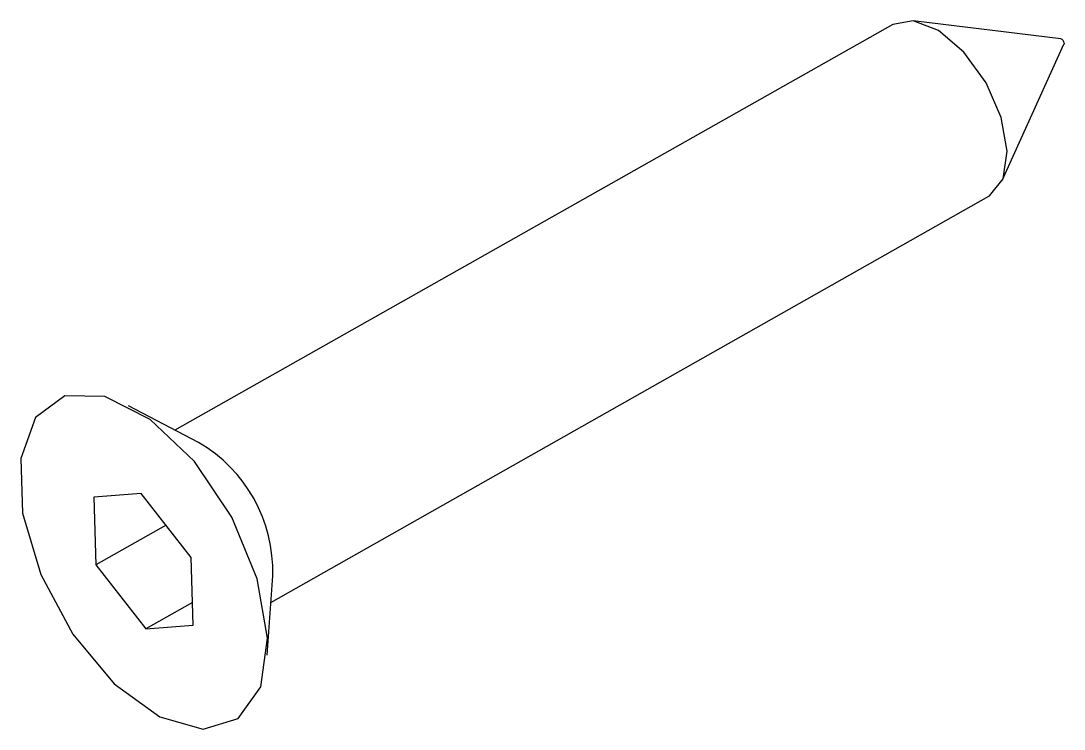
# Model space of a CAD drawing. Extents: x 0 to 188, y 0 to 216.
# Drawn here: x 66.72 to 69.619, y 71.068 to 73.035 of the extents above; entities that cross this region are included whole.
import ezdxf

# ---------------------------------------------------------------- set-up
doc = ezdxf.new("R2010")
doc.units = 0
doc.layers.get('0').update_dxf_attribs({"linetype": 'CONTINUOUS'})

msp = doc.modelspace()

# ---------------------------------------------------------------- linework, layer by layer
at = {"color": 7, "linetype": 'CONTINUOUS'}
for p, q in [((69.1431, 73.0249), (67.1481, 71.8979)), ((69.6099, 72.9847), (69.1995, 73.0348)), ((69.4468, 72.591), (69.6182, 72.9699)), ((67.4145, 71.4195), (69.409, 72.5476)), ((67.2134, 71.8639), (67.0189, 71.9652)), ((67.0546, 71.7222), (66.9224, 71.7118)), ((67.1929, 71.5444), (67.0546, 71.7222)), ((66.9224, 71.7118), (66.9285, 71.5236)), ((67.1234, 71.6338), (66.9285, 71.5236)), ((67.1989, 71.3561), (67.1929, 71.5444)), ((66.9285, 71.5236), (67.0667, 71.3458)), ((67.4042, 71.2734), (67.4197, 71.4934)), ((67.1969, 71.4194), (67.0667, 71.3458)), ((67.0667, 71.3458), (67.1989, 71.3561))]:
    msp.add_line(p, q, dxfattribs=at)
for points in [[(69.4605, 72.6726), (69.4439, 72.7662), (69.4017, 72.8629), (69.3404, 72.9479), (69.2692, 73.0082), (69.1992, 73.0348), (69.1431, 73.0249)], [(69.6186, 72.9726), (69.6183, 72.9701), (69.6182, 72.9699)], [(69.409, 72.5476), (69.4112, 72.5489), (69.449, 72.5963), (69.4605, 72.6726)], [(67.405, 71.3207), (67.3769, 71.4851), (67.3061, 71.6561), (67.2021, 71.8105), (67.079, 71.9276), (66.9535, 71.9915), (66.8425, 71.9936), (66.761, 71.9336), (66.7199, 71.8197), (66.7249, 71.6672), (66.7752, 71.4968), (66.864, 71.3314), (66.9794, 71.1934), (67.1058, 71.1013), (67.2261, 71.0676), (67.3241, 71.0969), (67.3866, 71.1852), (67.405, 71.3207)]]:
    msp.add_lwpolyline(points, dxfattribs=at)
for centre, radius, start, end in [((69.6055, 72.9724), 0.0131, 1.2978, 70.2709), ((67.0068, 71.5061), 0.4131, 358.232, 59.9958)]:
    msp.add_arc(centre, radius, start, end, dxfattribs=at)

doc.saveas('drawing.dxf')
